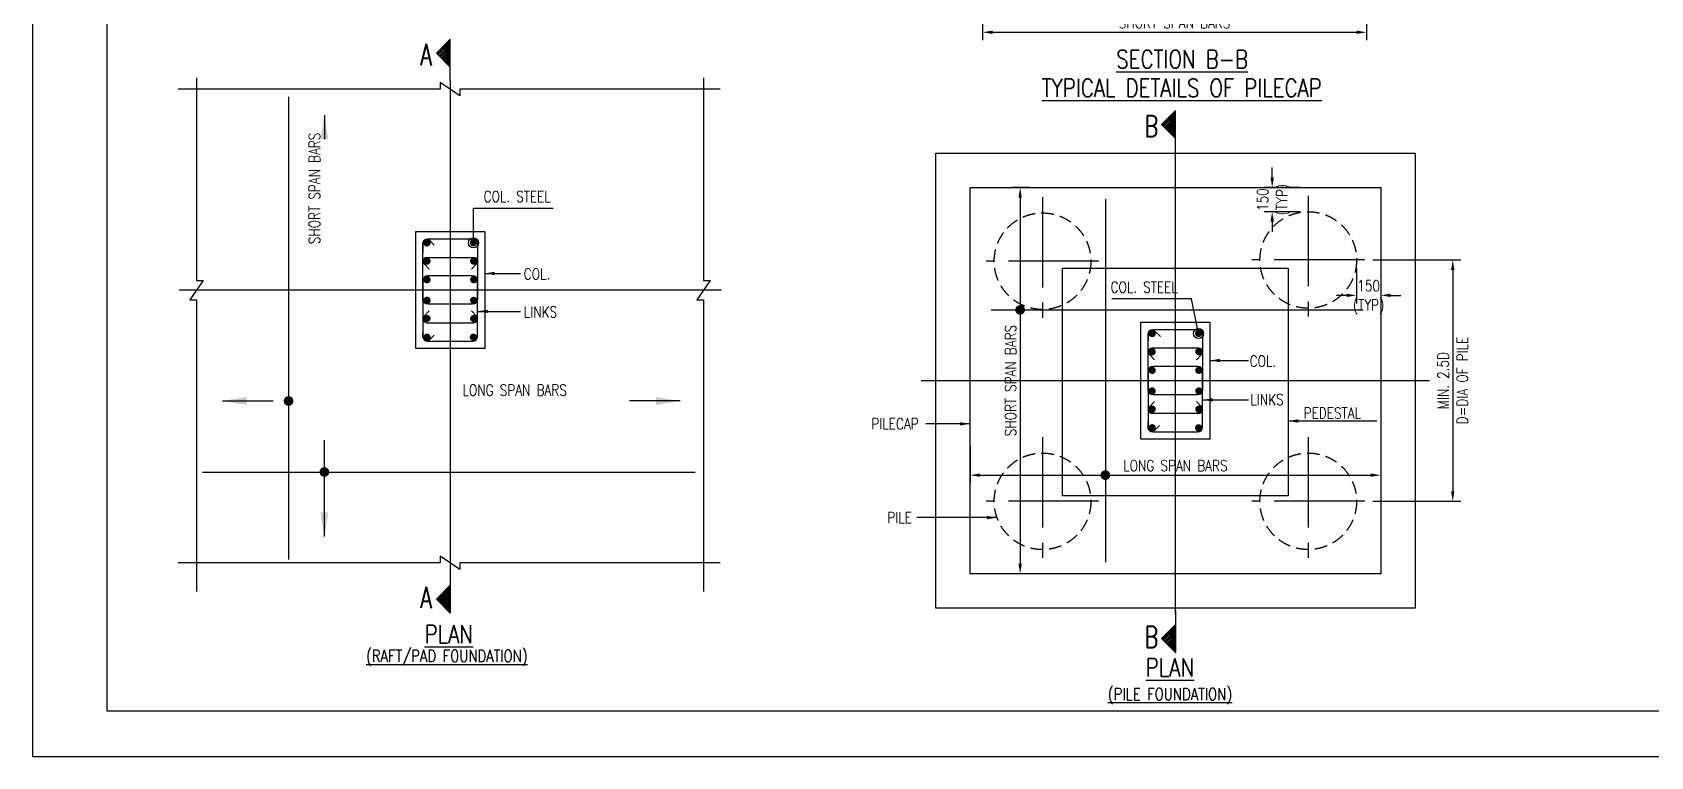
# Model space of a CAD drawing. Extents: x 345615 to 1272425, y -526289 to -156124.
# Drawn here: x 479679 to 519871, y -348663 to -330656 of the extents above; entities that cross this region are included whole.
import ezdxf
from ezdxf.enums import TextEntityAlignment as Align
from ezdxf.lldxf.tags import DXFTag

# ---------------------------------------------------------------- set-up
doc = ezdxf.new("R2010")
doc.units = 0
doc.header["$LTSCALE"] = 500
doc.header["$MEASUREMENT"] = 0
doc.header["$PDMODE"] = 35
doc.header["$PDSIZE"] = -15
doc.linetypes.add('CENTER2', pattern=[1.125, 0.75, -0.125, 0.125, -0.125])
doc.linetypes.add('HIDDEN2', pattern=[0.1875, 0.125, -0.0625])
doc.layers.get('DEFPOINTS').update_dxf_attribs({"color": 4})
for name, color, linetype in [('CEN', 8, 'CENTER'), ('COL', 1, 'Continuous'), ('DIM', 5, 'Continuous'), ('DIM1', 5, 'Continuous'), ('FOOT', 4, 'Continuous'), ('LINK', 2, 'Continuous'), ('MISC', 5, 'Continuous'), ('NO. SECTION', 1, 'Continuous'), ('S-DIM-1', 5, 'Continuous'), ('S-R.C.C. PILE', 2, 'HIDDEN'), ('S-REINFORCEMENT', 6, 'Continuous'), ('S-TEXT-1', 4, 'Continuous'), ('S-TITLE', 6, 'Continuous'), ('s_TITILE', 9, 'Continuous'), ('TEXT1', 2, 'Continuous')]:
    doc.layers.add(name, color=color, linetype=linetype)
doc.styles.add('ROMANS', font='simplex.shx', dxfattribs={"width": 0.8, "height": 275, "bigfont": 'bigfont.shx'})
doc.styles.add('ROMANS22', font='simplex.shx', dxfattribs={"width": 0.8})
tags = doc.linetypes.add('CENTER', pattern=[2, 1.25, -0.25, 0.25, -0.25]).pattern_tags.tags
tags[10:11] = [DXFTag(74, 4), DXFTag(75, 0), DXFTag(340, '0'), DXFTag(46, 1.0), DXFTag(50, 0.0), DXFTag(44, 0.0), DXFTag(45, 0.0)]
tags[8:9] = [DXFTag(74, 4), DXFTag(75, 0), DXFTag(340, '0'), DXFTag(46, 1.0), DXFTag(50, 0.0), DXFTag(44, 0.0), DXFTag(45, 0.0)]
tags[6:7] = [DXFTag(74, 4), DXFTag(75, 0), DXFTag(340, '0'), DXFTag(46, 1.0), DXFTag(50, 0.0), DXFTag(44, 0.0), DXFTag(45, 0.0)]
tags[4:5] = [DXFTag(74, 4), DXFTag(75, 0), DXFTag(340, '0'), DXFTag(46, 1.0), DXFTag(50, 0.0), DXFTag(44, 0.0), DXFTag(45, 0.0)]
tags = doc.linetypes.add('HIDDEN', pattern=[0.375, 0.25, -0.125]).pattern_tags.tags
tags[6:7] = [DXFTag(74, 4), DXFTag(75, 0), DXFTag(340, '0'), DXFTag(46, 1.0), DXFTag(50, 0.0), DXFTag(44, 0.0), DXFTag(45, 0.0)]
tags[4:5] = [DXFTag(74, 4), DXFTag(75, 0), DXFTag(340, '0'), DXFTag(46, 1.0), DXFTag(50, 0.0), DXFTag(44, 0.0), DXFTag(45, 0.0)]
doc.dimstyles.new('DIM 4-100', dxfattribs={"dimscale": 100, "dimtxt": 2.5, "dimasz": 2.5, "dimexe": 1, "dimexo": 1, "dimgap": 1, "dimtad": 1, "dimdec": 0, "dimlfac": 0.25, "dimzin": 0, "dimdsep": 46, "dimtxsty": 'ROMANS22', "dimcen": 2.5, "dimclrd": 5, "dimclre": 5, "dimclrt": 4, "dimadec": 0, "dimazin": 0, "dimtfac": 1, "dimtdec": 0, "dimtmove": 0, "dimatfit": 3, "dimfxl": 0, "dimtolj": 1, "dimtzin": 0, "dimarcsym": 0})
doc.dimstyles.new('dim25', dxfattribs={"dimtxt": 250, "dimasz": 250, "dimexe": 200, "dimexo": 200, "dimgap": 100, "dimtad": 1, "dimdec": 0, "dimlfac": 0.25, "dimzin": 0, "dimdsep": 46, "dimtxsty": 'ROMANS', "dimcen": 0, "dimclrd": 5, "dimclre": 5, "dimclrt": 4, "dimadec": 0, "dimazin": 0, "dimtfac": 1, "dimtdec": 0, "dimtix": 1, "dimtofl": 0, "dimtmove": 2, "dimatfit": 3, "dimfxl": 0, "dimtolj": 1, "dimtzin": 0, "dimlwd": -1, "dimlwe": -1, "dimarcsym": 0})
doc.dimstyles.new('dim33.33', dxfattribs={"dimtxt": 250, "dimasz": 250, "dimexe": 200, "dimexo": 200, "dimgap": 100, "dimtad": 1, "dimdec": 0, "dimlfac": 0.333331, "dimzin": 0, "dimdsep": 46, "dimtxsty": 'ROMANS', "dimcen": 0, "dimclrd": 5, "dimclre": 5, "dimclrt": 4, "dimadec": 0, "dimazin": 0, "dimtfac": 1, "dimtdec": 0, "dimtix": 1, "dimtofl": 0, "dimtmove": 2, "dimatfit": 3, "dimfxl": 0, "dimtolj": 1, "dimtzin": 0, "dimlwd": -1, "dimlwe": -1, "dimarcsym": 0})

# ---------------------------------------------------------------- blocks, each defined once
blk = doc.blocks.new('*D145')
at = {"layer": 'DEFPOINTS', "color": 0}
for p in [(503279, -327738), (512816, -327738), (512816, -330654)]:
    blk.add_point(p, dxfattribs=at)
at = {"layer": 'S-DIM-1', "color": 5}
for p, q in [((503279, -327938), (503279, -330854)), ((512816, -327938), (512816, -330854)), ((503529, -330654), (512566, -330654))]:
    blk.add_line(p, q, dxfattribs=at)
for points in [[(503529, -330613), (503529, -330696), (503279, -330654)], [(512566, -330613), (512566, -330696), (512816, -330654)]]:
    blk.add_solid(points, dxfattribs=at)
at = {"layer": 'S-DIM-1', "color": 4, "insert": (508047, -330417), "char_height": 275, "attachment_point": 5, "style": 'ROMANS'}
blk.add_mtext('\\A1;SHORT SPAN BARS', dxfattribs=at)
blk = doc.blocks.new('*D148')
at = {"layer": 'DEFPOINTS', "color": 0, "linetype": 'ByBlock'}
for p in [(502968, -340745), (513168, -340745), (513168, -341665)]:
    blk.add_point(p, dxfattribs=at)
at = {"layer": 'S-TEXT-1', "color": 5, "linetype": 'ByBlock'}
for p, q in [((502968, -340945), (502968, -341865)), ((513168, -340945), (513168, -341865)), ((503218, -341665), (512918, -341665))]:
    blk.add_line(p, q, dxfattribs=at)
for points in [[(503218, -341623), (503218, -341707), (502968, -341665)], [(512918, -341623), (512918, -341707), (513168, -341665)]]:
    blk.add_solid(points, dxfattribs=at)
at = {"layer": 'S-TEXT-1', "color": 4, "linetype": 'ByBlock', "insert": (508068, -341428), "char_height": 275, "attachment_point": 5, "style": 'ROMANS'}
blk.add_mtext('\\A1;LONG SPAN BARS ', dxfattribs=at)
blk = doc.blocks.new('*D149')
at = {"layer": 'DEFPOINTS', "color": 0, "linetype": 'ByBlock'}
for p in [(504632, -334515), (504212, -344115), (504632, -344115)]:
    blk.add_point(p, dxfattribs=at)
at = {"layer": 'S-TEXT-1', "color": 5, "linetype": 'ByBlock'}
for p, q in [((504432, -334515), (504012, -334515)), ((504212, -334765), (504212, -343865)), ((504432, -344115), (504012, -344115))]:
    blk.add_line(p, q, dxfattribs=at)
for points in [[(504170, -334765), (504254, -334765), (504212, -334515)], [(504170, -343865), (504254, -343865), (504212, -344115)]]:
    blk.add_solid(points, dxfattribs=at)
at = {"layer": 'S-TEXT-1', "color": 4, "linetype": 'ByBlock', "insert": (503974, -339315), "char_height": 275, "attachment_point": 5, "rotation": 90, "style": 'ROMANS'}
blk.add_mtext('\\A1;SHORT SPAN BARS', dxfattribs=at)
blk = doc.blocks.new('*D152')
at = {"layer": 'DEFPOINTS', "color": 0}
for p in [(510472, -334515), (511368, -334515), (511368, -335115)]:
    blk.add_point(p, dxfattribs=at)
at = {"layer": 'S-DIM-1', "color": 5}
for p, q in [((510472, -334265), (510472, -334015)), ((511168, -334515), (510272, -334515)), ((511168, -335115), (510272, -335115)), ((510472, -335365), (510472, -335615))]:
    blk.add_line(p, q, dxfattribs=at)
for points in [[(510430, -334265), (510514, -334265), (510472, -334515)], [(510430, -335365), (510514, -335365), (510472, -335115)]]:
    blk.add_solid(points, dxfattribs=at)
at = {"layer": 'S-DIM-1', "color": 4, "char_height": 275, "rotation": 90, "style": 'ROMANS'}
for s, insert, attachment_point in [('\\A1;150', (510372, -334815), 8), ('\\A1;(TYP)', (510572, -334815), 2)]:
    blk.add_mtext(s, dxfattribs=dict(at, insert=insert, attachment_point=attachment_point))
blk = doc.blocks.new('*D153')
at = {"layer": 'DEFPOINTS', "color": 0}
for p in [(512568, -336315), (513168, -336315), (513168, -337195)]:
    blk.add_point(p, dxfattribs=at)
at = {"layer": 'S-DIM-1', "color": 5}
for p, q in [((512568, -336515), (512568, -337395)), ((513168, -336515), (513168, -337395)), ((512318, -337195), (512068, -337195)), ((513418, -337195), (513668, -337195))]:
    blk.add_line(p, q, dxfattribs=at)
for points in [[(512318, -337153), (512318, -337236), (512568, -337195)], [(513418, -337153), (513418, -337236), (513168, -337195)]]:
    blk.add_solid(points, dxfattribs=at)
at = {"layer": 'S-DIM-1', "color": 4, "char_height": 275, "style": 'ROMANS'}
for s, insert, attachment_point in [('\\A1;150', (512868, -337095), 8), ('\\A1;(TYP)', (512868, -337295), 2)]:
    blk.add_mtext(s, dxfattribs=dict(at, insert=insert, attachment_point=attachment_point))
blk = doc.blocks.new('*D166')
at = {"layer": 'DEFPOINTS', "color": 0}
for p in [(512769, -336315), (512769, -342315), (514956, -342315)]:
    blk.add_point(p, dxfattribs=at)
at = {"layer": 'S-DIM-1', "color": 5}
for p, q in [((512969, -336315), (515156, -336315)), ((514956, -336565), (514956, -342065)), ((512969, -342315), (515156, -342315))]:
    blk.add_line(p, q, dxfattribs=at)
for points in [[(514915, -336565), (514998, -336565), (514956, -336315)], [(514915, -342065), (514998, -342065), (514956, -342315)]]:
    blk.add_solid(points, dxfattribs=at)
at = {"layer": 'S-DIM-1', "color": 4, "char_height": 275, "rotation": 90, "style": 'ROMANS'}
for s, insert, attachment_point in [('\\A1;D=DIA OF PILE', (515056, -339315), 2), ('\\A1;MIN. 2.5D', (514856, -339315), 8)]:
    blk.add_mtext(s, dxfattribs=dict(at, insert=insert, attachment_point=attachment_point))
blk = doc.blocks.new('zw$155A')
at = {"layer": 's_TITILE', "color": 7}
blk.add_lwpolyline([(0, 0), (88000, 0), (88000, 58000), (0, 58000)], close=True, dxfattribs=at)
at = {"layer": 's_TITILE', "color": 1}
blk.add_lwpolyline([(1300, 800), (78500, 800), (78500, 57200), (1300, 57200)], close=True, dxfattribs=at)

msp = doc.modelspace()

# ---------------------------------------------------------------- hatches: boundary and pattern name
at = {"layer": 'NO. SECTION', "ltscale": 5}
h = msp.add_hatch(dxfattribs=at)
h.set_pattern_fill('ANSI31', color=256, scale=220.680914, angle=90, style=0)
h.set_pattern_definition([(225, (492410.93, -240403.033), (-19.505621, 19.505621), [])])
h.paths.add_polyline_path([(489715.112, -331170.893), (490057.038, -330822.906), (490057.038, -331518.881)])
h = msp.add_hatch(dxfattribs=at)
h.set_pattern_fill('ANSI31', color=256, scale=220.680914, angle=90, style=0)
h.set_pattern_definition([(225, (510421.725, -237467.205), (-19.505621, 19.505621), [])])
h.paths.add_polyline_path([(507725.907, -332951.545), (508067.833, -332603.558), (508067.833, -333299.533)])
h = msp.add_hatch(dxfattribs=at)
h.set_pattern_fill('ANSI31', color=256, scale=220.680914, angle=90, style=0)
h.set_pattern_definition([(225, (492410.93, -237873.033), (-19.505621, 19.505621), [])])
h.paths.add_polyline_path([(489715.112, -344748.068), (490057.038, -345096.055), (490057.038, -344400.08)])
h = msp.add_hatch(dxfattribs=at)
h.set_pattern_fill('ANSI31', color=256, scale=220.680914, angle=90, style=0)
h.set_pattern_definition([(225, (510421.725, -238853.824), (-19.505621, 19.505621), [])])
h.paths.add_polyline_path([(507725.907, -345728.858), (508067.833, -346076.846), (508067.833, -345380.871)])

# ---------------------------------------------------------------- linework, layer by layer
at = {"layer": 'CEN'}
for p, q in [((490057.038, -331863.364, 0), (490057.038, -344055.597, 0)), ((508067.833, -345117.916, 0), (508067.833, -333512.803, 0)), ((496791.355, -337062.48, 0), (483322.72, -337062.48, 0)), ((501754.547, -339315.36, 0), (514381.118, -339315.36, 0))]:
    msp.add_line(p, q, dxfattribs=at)
at = {"layer": 'COL', "color": 4, "elevation": 0}
for points in [[(489200.134, -338517.067), (489200.134, -335607.894), (490913.941, -335607.894), (490913.941, -338517.067)], [(507210.93, -340769.946), (507210.93, -337860.773), (508924.736, -337860.773), (508924.736, -340769.946)]]:
    msp.add_lwpolyline(points, close=True, dxfattribs=at)
at = {"layer": 'DEFPOINTS', "color": 0, "linetype": 'ByBlock'}
for p in [(490913.941, -335607.894, 0), (508924.736, -337860.773, 0), (489200.134, -338517.067, 0), (507210.93, -340769.946, 0)]:
    msp.add_point(p, dxfattribs=at)
at = {"layer": 'DIM', "color": 8, "elevation": 0}
for points in [[(496759.206, -332072.272), (490296.623, -332072.272), (490296.623, -332238.636), (489809.806, -331905.908), (489809.806, -332072.272), (483301.093, -332072.272)], [(483753.286, -331784.606), (483753.286, -336822.714), (483919.65, -336822.714), (483586.922, -337309.531), (483753.286, -337309.531), (483753.286, -344558.724)], [(496348.163, -331784.606), (496348.163, -336822.714), (496514.527, -336822.714), (496181.799, -337309.531), (496348.163, -337309.531), (496348.163, -344558.724)], [(496759.206, -343844.075), (490296.623, -343844.075), (490296.623, -344010.439), (489809.806, -343677.711), (489809.806, -343844.075), (483301.093, -343844.075)]]:
    msp.add_lwpolyline(points, dxfattribs=at)
at = {"layer": 'DIM', "elevation": 0}
for points in [[(486931.701, -332262.187, 0, 210.546, 0), (486931.701, -332713.356, 0, 0, 0), (486931.701, -332262.187, 0, 0, 0), (486931.701, -343189.503, 210.546, 0, 0), (486931.701, -343640.672, 210.546, 0, 0)], [(496217.304, -339820.978, 0, 210.546, 0), (495766.135, -339820.978, 0, 0, 0), (496217.304, -339820.978, 0, 0, 0), (484400.336, -339820.978, 210.546, 0, 0), (483949.167, -339820.978, 210.546, 0, 0)]]:
    msp.add_lwpolyline(points, format="xyseb", dxfattribs=at)
at = {"layer": 'FOOT', "color": 8, "linetype": 'HIDDEN', "ltscale": 5, "elevation": 0}
msp.add_lwpolyline([(502115.625, -333663.152), (514020.041, -333663.152), (514020.041, -344967.568), (502115.625, -344967.568)], close=True, dxfattribs=at)
at = {"layer": 'FOOT', "linetype": 'Continuous', "elevation": 0}
msp.add_lwpolyline([(502967.833, -334515.36), (513167.833, -334515.36), (513167.833, -344115.36), (502967.833, -344115.36)], close=True, dxfattribs=at)
at = {"layer": 'LINK', "elevation": 0}
for points in [[(489660.804, -335944.123), (489541.842, -335825.162, 0.677498569), (489380.602, -335908.673), (489380.602, -336140.852)], [(489380.602, -336079.809), (489380.602, -335908.673, -0.66241813), (489541.842, -335825.162), (489556.807, -335840.127)], [(489534.29, -336541.743), (489410.515, -336410.467, -0.657599654), (489479.635, -336250.295), (490638.473, -336250.295, -0.657599654), (490707.594, -336410.467), (490583.818, -336541.743)], [(489534.29, -337583.218), (489410.515, -337714.494, 0.657599654), (489479.635, -337874.666), (490638.473, -337874.666, 0.657599654), (490707.594, -337714.494), (490583.818, -337583.218)], [(489660.804, -338180.837), (489541.842, -338299.799, -0.677498569), (489380.602, -338216.287), (489380.602, -338102.852)], [(507695.099, -338221.503), (507552.637, -338078.041, 0.687558602), (507391.397, -338169.149), (507391.397, -338321.921)], [(507545.086, -338794.622), (507421.31, -338663.346, -0.657599654), (507490.431, -338503.174), (508649.268, -338503.174, -0.657599654), (508718.389, -338663.346), (508594.613, -338794.622)], [(507545.086, -339836.097), (507421.31, -339967.373, 0.657599654), (507490.431, -340127.545), (508649.268, -340127.545, 0.657599654), (508718.389, -339967.373), (508594.613, -339836.097)], [(507671.599, -340433.717), (507552.637, -340552.678, -0.677498569), (507391.397, -340469.167), (507391.397, -340336.421)]]:
    msp.add_lwpolyline(points, format="xyb", dxfattribs=at)
for points in [[(489380.602, -337297.708), (489380.602, -335908.673, -0.414213562), (489500.914, -335788.361), (490613.161, -335788.361, -0.414213562), (490733.473, -335908.673), (490733.473, -337297.708, -0.414213562), (490613.161, -337418.02), (489500.914, -337418.02, -0.414213562)], [(489380.602, -336827.252), (489380.602, -338216.287, 0.414213562), (489500.914, -338336.599), (490613.161, -338336.599, 0.414213562), (490733.473, -338216.287), (490733.473, -336827.252, 0.414213562), (490613.161, -336706.941), (489500.914, -336706.941, 0.414213562)], [(507391.397, -339550.588), (507391.397, -338161.552, -0.414213562), (507511.709, -338041.241), (508623.957, -338041.241, -0.414213562), (508744.268, -338161.552), (508744.268, -339550.588, -0.414213562), (508623.957, -339670.899), (507511.709, -339670.899, -0.414213562)], [(507391.397, -339080.132), (507391.397, -340469.167, 0.414213562), (507511.709, -340589.479), (508623.957, -340589.479, 0.414213562), (508744.268, -340469.167), (508744.268, -339080.132, 0.414213562), (508623.957, -338959.82), (507511.709, -338959.82, 0.414213562)]]:
    msp.add_lwpolyline(points, format="xyb", close=True, dxfattribs=at)
at = {"layer": 'MISC', "const_width": 120.312, "elevation": 0}
for points in [[(504151.719, -337557.148, 1), (504272.03, -337557.148, 1)], [(485981.243, -339820.978, 1), (486101.555, -339820.978, 1)], [(486871.545, -341586.579, 1), (486991.857, -341586.579, 1)], [(506267.885, -341665.061, 1), (506388.196, -341665.061, 1)]]:
    msp.add_lwpolyline(points, format="xyb", close=True, dxfattribs=at)
at = {"layer": 'NO. SECTION'}
for p, q in [((490057.038, -330822.906, 0), (489715.112, -331170.893, 0)), ((490057.038, -331518.881, 0), (489715.112, -331170.893, 0)), ((490057.038, -331863.364, 0), (490057.038, -330822.906, 0)), ((508067.833, -332603.558, 0), (507725.907, -332951.545, 0)), ((508067.833, -333512.803, 0), (508067.833, -332603.558, 0)), ((508067.833, -333299.533, 0), (507725.907, -332951.545, 0)), ((490057.038, -344400.08, 0), (489715.112, -344748.068, 0)), ((490057.038, -344055.597, 0), (490057.038, -345096.055, 0)), ((490057.038, -345096.055, 0), (489715.112, -344748.068, 0)), ((508067.833, -345036.388, 0), (508067.833, -346076.846, 0)), ((508067.833, -345380.871, 0), (507725.907, -345728.858, 0)), ((508067.833, -346076.846, 0), (507725.907, -345728.858, 0))]:
    msp.add_line(p, q, dxfattribs=at)
at = {"layer": 'S-R.C.C. PILE', "color": 8, "linetype": 'CENTER2', "ltscale": 6}
for p, q in [((504767.833, -334750.68, 0), (504767.833, -337941.437, 0)), ((511367.833, -334719.981, 0), (511367.833, -337910.738, 0)), ((506169.052, -336346.058, 0), (503366.614, -336346.058, 0)), ((512769.052, -336315.36, 0), (509966.614, -336315.36, 0)), ((504767.833, -340719.981, 0), (504767.833, -343910.738, 0)), ((511367.833, -340719.981, 0), (511367.833, -343910.738, 0)), ((506169.052, -342315.36, 0), (503366.614, -342315.36, 0)), ((512769.052, -342315.36, 0), (509966.614, -342315.36, 0))]:
    msp.add_line(p, q, dxfattribs=at)
at = {"layer": 'S-R.C.C. PILE', "color": 8, "linetype": 'Continuous', "elevation": 0}
msp.add_lwpolyline([(505267.833, -342177.421), (505267.833, -336522.835), (510867.833, -336522.835), (510867.833, -342177.421)], close=True, dxfattribs=at)
at = {"layer": 'S-R.C.C. PILE', "color": 8, "linetype": 'HIDDEN2', "ltscale": 5}
for centre in [(504767.833, -336346.058, 0), (511367.833, -336315.36, 0), (504767.833, -342315.36, 0), (511367.833, -342315.36, 0)]:
    msp.add_circle(centre, 1200, dxfattribs=at)
at = {"layer": 'S-REINFORCEMENT'}
for p, q in [((486041.399, -332256.272, 0), (486041.399, -343763.676, 0)), ((506328.041, -334806.587, 0), (506328.041, -343826.912, 0)), ((503496.143, -337557.148, 0), (512732.973, -337557.148, 0)), ((483907.73, -341586.579, 0), (496137.066, -341586.579, 0))]:
    msp.add_line(p, q, dxfattribs=at)
at = {"layer": 'S-REINFORCEMENT', "const_width": 90.234, "elevation": 0}
for points in [[(489434.519, -335890.795, 1), (489524.752, -335890.795, 1)], [(490677.948, -335889.233, -1), (490587.714, -335889.233, -1)], [(489434.519, -336345.295, 1), (489524.752, -336345.295, 1)], [(490685.948, -336343.733, -1), (490595.714, -336343.733, -1)], [(489434.519, -336806.31, 1), (489524.752, -336806.31, 1)], [(490685.948, -336804.748, -1), (490595.714, -336804.748, -1)], [(489434.519, -337318.651, -1), (489524.752, -337318.651, -1)], [(490685.948, -337320.212, 1), (490595.714, -337320.212, 1)], [(489434.519, -337771.166, -1), (489524.752, -337771.166, -1)], [(490685.948, -337772.727, 1), (490595.714, -337772.727, 1)], [(489434.519, -338234.166, -1), (489524.752, -338234.166, -1)], [(490677.948, -338235.727, 1), (490587.714, -338235.727, 1)], [(507445.314, -338143.674, 1), (507535.548, -338143.674, 1)], [(508688.743, -338142.113, -1), (508598.51, -338142.113, -1)], [(507445.314, -338598.174, 1), (507535.548, -338598.174, 1)], [(508696.743, -338596.613, -1), (508606.51, -338596.613, -1)], [(507445.314, -339059.189, 1), (507535.548, -339059.189, 1)], [(508696.743, -339057.628, -1), (508606.51, -339057.628, -1)], [(507445.314, -339571.53, -1), (507535.548, -339571.53, -1)], [(508696.743, -339573.092, 1), (508606.51, -339573.092, 1)], [(507445.314, -340024.045, -1), (507535.548, -340024.045, -1)], [(508696.743, -340025.607, 1), (508606.51, -340025.607, 1)], [(507445.314, -340487.045, -1), (507535.548, -340487.045, -1)], [(508688.743, -340488.607, 1), (508598.51, -340488.607, 1)]]:
    msp.add_lwpolyline(points, format="xyb", close=True, dxfattribs=at)

# ---------------------------------------------------------------- block references
at = {"xscale": 1.420454545454545, "yscale": 1.420454545454545, "zscale": 1.420454545454545}
msp.add_blockref('zw$155A', (479678.769, -348663.35), dxfattribs=at)

# ---------------------------------------------------------------- texts
at = {"layer": 'NO. SECTION', "style": 'ROMANS', "width": 0.7}
for s, p in [('A', (489456.033, -331210.069, 0)), ('B', (507466.828, -332990.722, 0)), ('A', (489456.033, -344708.891, 0)), ('B', (507466.828, -345689.682, 0))]:
    msp.add_text(s, height=533.333, dxfattribs=at).set_placement(p, align=Align.MIDDLE)
at = {"layer": 'S-TEXT-1', "linetype": 'ByBlock', "style": 'ROMANS', "width": 0.8}
msp.add_text('SHORT SPAN BARS', height=275, rotation=90, dxfattribs=at).set_placement((486822.9, -335922.057, 0))
for s, p in [('COL. STEEL', (490885.111, -334877.659, 0)), ('COL.', (491882.262, -336800.761, 0)), ('COL. STEEL', (506457.189, -337130.538, 0)), ('LINKS', (491882.262, -337744.101, 0)), ('COL.', (509910.582, -338966.133, 0)), ('LONG SPAN BARS', (490361.79, -339688.906, 0)), ('LINKS', (509929.309, -339922.38, 0)), ('PEDESTAL', (511253.243, -340257.835, 0)), ('PILECAP', (500515.126, -340525.704, 0)), ('PILE', (500911.582, -342856.071, 0))]:
    msp.add_text(s, height=275, dxfattribs=at).set_placement(p)
at = {"layer": 'S-TITLE', "style": 'ROMANS', "width": 0.8}
for s, p in [('%%USECTION B-B', (508235.393, -331323.032, 0)), ('%%UTYPICAL DETAILS OF PILECAP', (508226.442, -332038.814, 0))]:
    msp.add_text(s, height=450, dxfattribs=at).set_placement(p, align=Align.MIDDLE)
msp.add_text('%%UPLAN', height=450, dxfattribs=at).set_placement((490022.852, -345617.661, 0), align=Align.MIDDLE_CENTER)
msp.add_text('%%UPLAN', height=450, dxfattribs=at).set_placement((507933.285, -346668.914, 0), align=Align.CENTER)
at = {"layer": 'TEXT1', "linetype": 'ByBlock', "style": 'ROMANS', "width": 0.8}
for s, p in [('%%U(RAFT/PAD FOUNDATION)', (489972.352, -346157.997, 0)), ('%%U(PILE FOUNDATION)', (507933.285, -347108.396, 0))]:
    msp.add_text(s, height=300, dxfattribs=at).set_placement(p, align=Align.MIDDLE_CENTER)

# ---------------------------------------------------------------- dimensions: what is measured, and where the dimension line sits
at = {"layer": 'S-DIM-1'}
for base, p1, p2, text, dimstyle, picture, middle in [((512815.847, -330654.267, 0), (503278.745, -327738.461, 0), (512815.847, -327738.461, 0), 'SHORT SPAN BARS', 'dim33.33', '*D145', (508047.296, -330416.767, 0)), ((513167.833, -337194.784, 0), (512567.833, -336315.36, 0), (513167.833, -336315.36, 0), '<>\\X(TYP)', 'dim25', '*D153', (512867.833, -337194.784, 0))]:
    dim = msp.add_linear_dim(base=base, p1=p1, p2=p2, text=text, dimstyle=dimstyle, dxfattribs=at)
    dim.commit()
    dim.dimension.update_dxf_attribs({"geometry": picture, "text_midpoint": middle})
for base, p1, p2, text, picture, middle in [((510471.952, -334515.36, 0), (511367.833, -335115.36, 0), (511367.833, -334515.36, 0), '<>\\X(TYP)', '*D152', (510471.952, -334815.36, 0)), ((514956.438, -342315.36, 0), (512769.052, -336315.36, 0), (512769.052, -342315.36, 0), 'MIN. 2.5D\\XD=DIA OF PILE', '*D166', (514956.438, -339315.36, 0))]:
    dim = msp.add_linear_dim(base=base, p1=p1, p2=p2, angle=90, text=text, dimstyle='dim25', dxfattribs=at)
    dim.commit()
    dim.dimension.update_dxf_attribs({"geometry": picture, "text_midpoint": middle})
at = {"layer": 'S-TEXT-1', "linetype": 'ByBlock'}
dim = msp.add_linear_dim(base=(504211.874, -344115.36, 0), p1=(504631.553, -334515.36, 0), p2=(504631.553, -344115.36, 0), angle=90, text='SHORT SPAN BARS', dimstyle='dim33.33', dxfattribs=at)
dim.commit()
dim.dimension.update_dxf_attribs({"geometry": '*D149', "text_midpoint": (503974.374, -339315.36, 0)})
dim = msp.add_linear_dim(base=(513167.833, -341665.061, 0), p1=(502967.833, -340744.661, 0), p2=(513167.833, -340744.661, 0), text='LONG SPAN BARS ', dimstyle='dim33.33', dxfattribs=at)
dim.commit()
dim.dimension.update_dxf_attribs({"geometry": '*D148', "text_midpoint": (508067.833, -341427.561, 0)})

# ---------------------------------------------------------------- leaders
at = {"layer": 'DIM'}
for points, override in [([(486931.701, -332713.356, 0), (486931.701, -333310.194, 0)], {"dimasz": 600}), ([(490632.831, -335889.233, 0), (490632.831, -335025.297, 0), (492610.553, -335025.297, 0)], {"dimldrblk": 'Origin2'}), ([(508643.627, -338142.113, 0), (508464.592, -337278.176, 0), (506492.801, -337278.176, 0)], {"dimldrblk": 'Origin2'}), ([(484400.336, -339820.978, 0), (485659.06, -339820.978, 0)], {"dimasz": 600}), ([(495766.135, -339820.978, 0), (494507.411, -339820.978, 0)], {"dimasz": 600}), ([(486931.701, -343189.503, 0), (486931.701, -340798.665, 0)], {"dimasz": 600})]:
    msp.add_leader(points, dimstyle='dim25', override=override, dxfattribs=at)
for points in [[(490913.941, -336649.954, 0), (491801.905, -336649.954, 0)], [(490733.473, -337593.294, 0), (491801.905, -337593.294, 0)]]:
    msp.add_leader(points, dimstyle='dim25', dxfattribs=at)
at = {"layer": 'DIM1', "linetype": 'Continuous'}
for points in [[(508924.736, -338815.124, 0), (509881.787, -338815.124, 0)], [(508744.268, -339793.857, 0), (509887.32, -339793.857, 0)], [(510867.833, -340318.493, 0), (513069.57, -340318.493, 0)]]:
    msp.add_leader(points, dimstyle='DIM 4-100', dxfattribs=at)
for points in [[(502967.833, -340389.496, 0), (501871.034, -340389.496, 0)], [(503641.074, -342719.863, 0), (501648.113, -342719.863, 0)]]:
    msp.add_leader(points, dimstyle='DIM 4-100', override={"dimtxt": 2.5}, dxfattribs=at)

doc.saveas('drawing.dxf')
